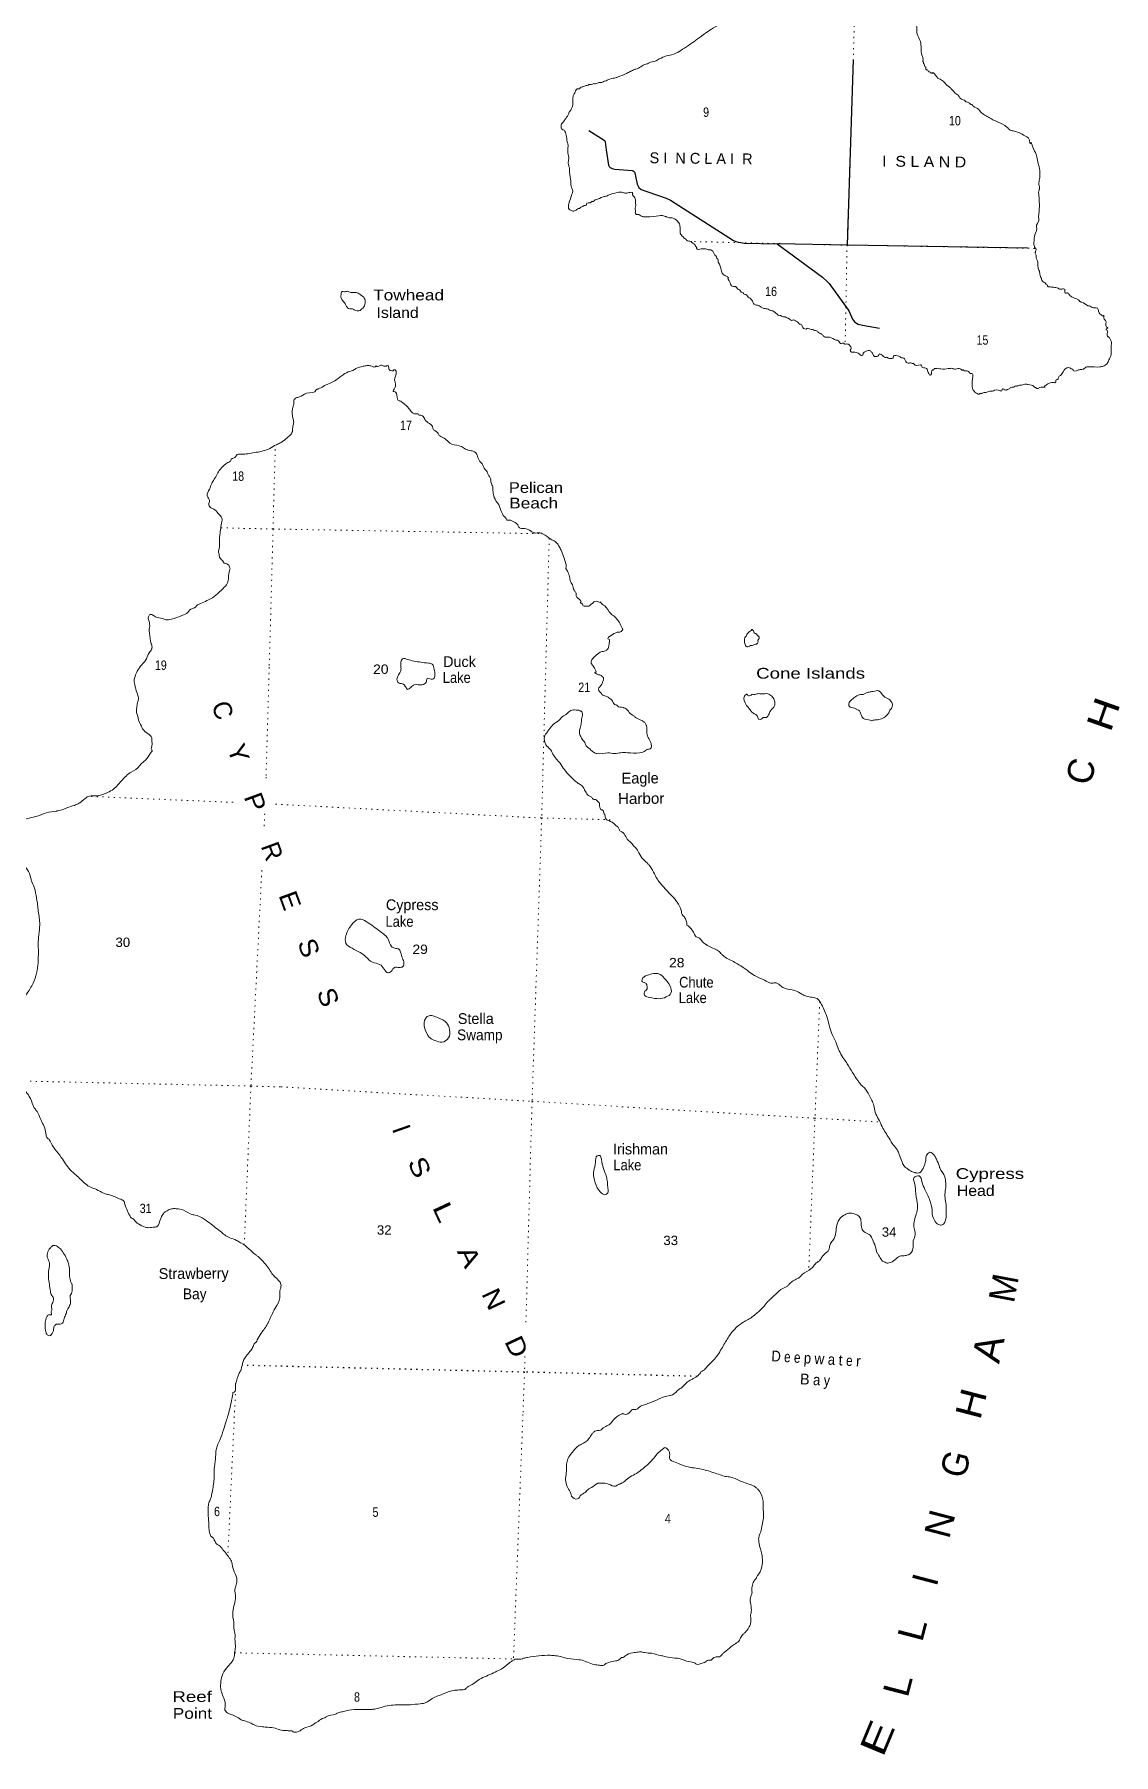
# Model space of a CAD drawing. Header units: feet. Extents: x -489137 to -242534, y 368785 to 558127.
# Drawn here: x -424215 to -404109, y 385643 to 417689 of the extents above; entities that cross this region are included whole.
import ezdxf

# ---------------------------------------------------------------- set-up
doc = ezdxf.new("R2010")
doc.units = ezdxf.units.FT
doc.header["$LTSCALE"] = 70
doc.linetypes.add('DOTTED', pattern=[1.5, 0.3, -1.2])
for name, color, linetype, lineweight in [('29', 7, 'Continuous', 25), ('39', 7, 'Continuous', 13), ('6', 7, 'DOTTED', 25), ('7', 7, 'DOTTED', 13)]:
    doc.layers.add(name, color=color, linetype=linetype, lineweight=lineweight)
doc.layers.add('41', color=7, linetype='Continuous')
doc.layers.add('42', color=7, linetype='Continuous')

msp = doc.modelspace()

# ---------------------------------------------------------------- linework, layer by layer
at = {"layer": '29'}
msp.add_line((-408959.8, 417222.19), (-409073.54, 413764.77), dxfattribs=at)
for points in [[(-413883.52, 415896.78), (-413599.05, 415718.41), (-413590.7, 415705.84), (-413581.46, 415687.36), (-413560.78, 415538.25), (-413520.08, 415251.48), (-413509.89, 415230.03), (-413486.8, 415209.24), (-413452.17, 415190.76), (-413399.54, 415177.09), (-413075.85, 415153.8), (-413059.68, 415149.19), (-413043.93, 415133.01), (-413029.67, 415109.92), (-413016.49, 415049.68), (-412985.81, 414897.42), (-412955.14, 414836.59), (-412911.93, 414800.41), (-412786.43, 414754.55), (-412445.37, 414638.6), (-412367.07, 414601.77), (-411188.96, 413850.8), (-411145.76, 413832.61), (-411104.2, 413821.06), (-411053.41, 413811.82), (-410993.38, 413802.58), (-410378.1, 413789.88)], [(-405711.02, 413704.41), (-409056.36, 413764.46), (-410378.1, 413789.88)], [(-410378.1, 413789.88), (-409531.52, 413168.12), (-409439.57, 413081.95), (-409407.25, 413047.31), (-409051.99, 412555.1), (-409033.24, 412525.29), (-408973.21, 412384.39), (-408936.35, 412336.17), (-408901.64, 412308.17), (-408866.09, 412288.91), (-408785.92, 412269.66), (-408472.43, 412214.08)]]:
    msp.add_lwpolyline(points, dxfattribs=at)
at = {"layer": '39'}
msp.add_line((-405550.37, 413562.56), (-405548.79, 413522.53), dxfattribs=at)
for points in [[(-412438.49, 417286.65), (-412262.46, 417336.98), (-412139.42, 417410.82), (-411995.64, 417506.4), (-411866.09, 417598.28), (-411711.72, 417713.83), (-411600.79, 417787.97), (-411441.06, 417875.07), (-411295.81, 417948.36), (-411111, 418069.23), (-410918.51, 418173.72), (-410774.58, 418275.37), (-410490.9, 418472.69), (-410314.67, 418573.54), (-410124.35, 418672.02), (-409991.86, 418719.33), (-409760.14, 418776.34), (-409609.73, 418813.1), (-409450.94, 418861.79), (-409243.8, 418905.24), (-409070.48, 418969.76), (-408909.97, 419006.27), (-408780.3, 419021.28), (-408652.5, 419042.42), (-408556.91, 419068.38), (-408470.04, 419068.27), (-408359.29, 419053.41), (-408239.57, 419074.74), (-408149.16, 419054.32), (-408036.02, 418972.65), (-407990.5, 418852.19), (-407966.7, 418752.49), (-407931.29, 418632.28), (-407918.18, 418508.57), (-407894.78, 418392.7), (-407875.36, 418278.95), (-407876.84, 418137.39), (-407844.11, 418071.86), (-407798.3, 417963.53), (-407777.56, 417821.43), (-407766.58, 417693.73), (-407709.35, 417556.8), (-407694.22, 417433.04), (-407677.53, 417291.04), (-407658.83, 417229.9), (-407661.64, 417198.3)], [(-412438.49, 417286.65), (-412573.36, 417231.34), (-412650.77, 417188.27), (-412760.21, 417161.86), (-412792.82, 417142.23), (-412823.19, 417136.69), (-413012.44, 417043.04), (-413030.64, 417041.33), (-413069.41, 417015.75), (-413112.05, 417000.33), (-413183.38, 416959.16), (-413354.01, 416893.44), (-413376.37, 416883.73), (-413493.88, 416857.47), (-413591.44, 416816.74), (-413613.71, 416813.07), (-413628.02, 416801.21), (-413696.81, 416792.28), (-413763.8, 416769.2), (-413792.02, 416771.69), (-413844.76, 416756.44), (-413887.18, 416755.14), (-413913.7, 416737.42), (-413941.99, 416735.88), (-413996.87, 416712.6), (-414013.02, 416712.86), (-414078.25, 416673.62), (-414086.29, 416675.76), (-414141.79, 416614.16), (-414150.22, 416592.11), (-414160.5, 416580.17), (-414181.54, 416400.99), (-414223.88, 416278.63), (-414242.46, 416252.73), (-414271.75, 416188.66), (-414331.71, 416100.91), (-414370.96, 416045.07), (-414395.5, 416025.32), (-414404.25, 415983.1), (-414400.8, 415946.73), (-414383.05, 415920.2), (-414331.1, 415887.06), (-414327.25, 415874.89), (-414321.42, 415860.67), (-414306.03, 415814.01), (-414287.84, 415688.63), (-414278.31, 415654.17), (-414275.02, 415480.62), (-414258.64, 415369.4), (-414267.33, 415331.22), (-414260.65, 415244.36), (-414245.44, 415185.6), (-414246.54, 415117.03), (-414218.85, 414955.18), (-414208.68, 414833.96), (-414189.18, 414791.27), (-414211.04, 414686.73), (-414247.26, 414568.32), (-414251.48, 414556.29), (-414267.07, 414465.77), (-414263.32, 414447.56), (-414241.51, 414422.98), (-414183.37, 414397.79), (-414120.48, 414416.91), (-414075.59, 414446.42), (-414061.46, 414446.18), (-414032.8, 414471.92), (-413996.24, 414485.43), (-413985.95, 414497.36), (-413929.15, 414514.56), (-413931.01, 414524.68), (-413835.44, 414567.45), (-413823.13, 414579.36), (-413805, 414577.03), (-413768.22, 414604.66), (-413760.12, 414606.54), (-413617.87, 414664.67), (-413555.08, 414677.73), (-413526.6, 414691.37), (-413358.21, 414743.02), (-413299.56, 414750.1), (-413241.19, 414739.03), (-413184.83, 414728), (-413124, 414745.13), (-413067.68, 414732.08), (-413071.91, 414720.05), (-413028.67, 414646.7), (-413015.77, 414569.82), (-413015.97, 414557.72), (-413010.5, 414521.32), (-413022.05, 414430.74), (-413018.59, 414394.36), (-413019.17, 414358.06), (-413011.17, 414353.89)], [(-407512.33, 416968.63), (-407536.2, 416991.23), (-407544.31, 416989.35), (-407582.03, 417028.32), (-407592.1, 417030.5), (-407609.74, 417063.07), (-407607.43, 417081.19), (-407615.48, 417083.34), (-407636.9, 417132.12), (-407652.55, 417162.64), (-407648.35, 417172.67), (-407656.4, 417174.81), (-407661.64, 417198.3)], [(-405595.42, 413818.9), (-405585.92, 413861.72), (-405587.39, 413896.03), (-405553.18, 414014.48), (-405542.12, 414074.82), (-405547.66, 414107.18), (-405503.42, 414221.43), (-405506.1, 414306.21), (-405501.4, 414346.47), (-405492.44, 414527.88), (-405499.96, 414687.38), (-405498.27, 414792.25), (-405491.95, 414808.28), (-405500.65, 414895.17), (-405488.93, 414995.84), (-405481.61, 415074.39), (-405497.31, 415227.97), (-405529.74, 415345.53), (-405554.15, 415458.91), (-405614.61, 415591.06), (-405663.9, 415664.52), (-405668.06, 415656.52), (-405667.83, 415670.64), (-405762.7, 415797.32), (-405860.72, 415853.43), (-405880.81, 415859.82), (-405953.04, 415887.27), (-406001.41, 415892.12), (-406065.38, 415931.52), (-406099.21, 415962.36), (-406261.22, 416055.87), (-406357.45, 416097.84), (-406439.46, 416145.62), (-406603.03, 416267.41), (-406618.86, 416287.85), (-406720.81, 416350.09), (-406770.69, 416387.24), (-406786.84, 416387.51), (-406780.81, 416385.39), (-406804.57, 416414.04), (-406872.71, 416445.44), (-406874.63, 416451.53), (-406910.63, 416472.31), (-406972.69, 416505.64), (-407006.22, 416554.62), (-407038.15, 416577.34), (-407139.39, 416683.95), (-407185.26, 416719.02), (-407318.51, 416844.33), (-407404.49, 416896.21), (-407492.19, 416966.28), (-407496.35, 416958.27), (-407498.21, 416968.4), (-407512.33, 416968.63)], [(-413011.17, 414353.89), (-413017.25, 414351.98), (-412999.38, 414333.52), (-412952.96, 414332.74), (-412916.99, 414309.95), (-412864.77, 414292.93), (-412628.41, 414303.07), (-412474.96, 414304.53), (-412450.9, 414294.05), (-412434.85, 414287.72), (-412384.63, 414272.76), (-412360.37, 414274.36), (-412254.15, 414226.18), (-412218.34, 414193.3), (-412198.74, 414156.66), (-412185.94, 414073.73), (-412181.28, 413986.91), (-412176.18, 413967.38)], [(-412176.18, 413967.38), (-412157.46, 413946.57), (-412160.07, 413940.91)], [(-412160.07, 413940.91), (-412133.88, 413921.56), (-412092.13, 413880.51), (-412082.08, 413878.32), (-412066.29, 413855.87), (-412022.21, 413834.96), (-412002.04, 413834.62), (-411968.07, 413811.86), (-411966.19, 413803.75), (-411956.06, 413805.59), (-411922.18, 413778.81), (-411916.05, 413782.74), (-411906.39, 413756.35), (-411876.7, 413719.54), (-411876.85, 413709.46), (-411849.03, 413682.76), (-411848.82, 413682.8)], [(-405594.46, 413818.68), (-405585.5, 413737.81), (-405571.52, 413712.32), (-405549.02, 413687.96), (-405558.47, 413661.29), (-405565.75, 413631.43), (-405573.12, 413616.04)], [(-411848.82, 413682.8), (-411792.31, 413693.91), (-411784.25, 413693.77), (-411685.38, 413690.1), (-411641.24, 413673.22), (-411633.14, 413675.1), (-411561.22, 413627.49), (-411537.81, 413576.66), (-411506.01, 413545.86), (-411504.18, 413533.73), (-411476.68, 413486.87), (-411475.28, 413448.52), (-411453.72, 413407.81), (-411409.67, 413259.8), (-411358.13, 413200.44), (-411296.11, 413165.1), (-411292.21, 413156.96), (-411278.18, 413150.67), (-411284.2, 413152.79), (-411253.33, 413063.51), (-411237.86, 413020.89), (-411159.64, 412989.31), (-411143.52, 412987.03), (-411145.64, 412981.01), (-411119.73, 412960.4), (-411119.86, 412952.33), (-411089.82, 412937.7), (-411030.2, 412878.2), (-411006.09, 412871.74), (-411006.19, 412865.7), (-410958.13, 412840.67), (-410898.53, 412781.17), (-410870.53, 412764.56), (-410868.61, 412758.48), (-410838.85, 412725.7), (-410817.46, 412674.91), (-410765.44, 412645.79), (-410727.2, 412639.1), (-410661.21, 412599.66), (-410619.05, 412584.83), (-410542.62, 412567.4), (-410502.58, 412546.56), (-410474.39, 412542.05), (-410422.37, 412512.93), (-410384.55, 412480.02), (-410330.54, 412448.85), (-410308.3, 412450.49), (-410296.36, 412440.2), (-410225.95, 412424.9), (-410193.92, 412408.22), (-410169.82, 412399.75), (-410089.68, 412362.08), (-410083.56, 412366.02), (-410021.32, 412344.8), (-409981.41, 412315.88), (-409959.57, 412293.33), (-409941.4, 412293.02), (-409886.22, 412209.38), (-409833.88, 412200.43)], [(-405550.79, 413535.74), (-405550.37, 413562.56), (-405573.12, 413616.04)], [(-404390.06, 412530.29), (-404411.35, 412587.13), (-404507.99, 412602.89), (-404544, 412623.66), (-404586.21, 412634.46), (-404702.23, 412700.97), (-404726.38, 412705.41), (-404736.31, 412715.67), (-404876.38, 412792.67), (-404932.17, 412838), (-404940.02, 412852.25), (-404982.08, 412873.14), (-404998.32, 412867.36), (-405015.58, 412924.13), (-405011.41, 412932.14), (-405011.51, 412926.08), (-405025.41, 412940.43), (-405092.04, 412939.55), (-405144.23, 412958.58), (-405224.66, 412978.1), (-405311.35, 412985.6), (-405337.36, 413000.17), (-405335.24, 413006.18), (-405335.34, 413000.14), (-405349.11, 413022.55), (-405375.12, 413037.12), (-405371.01, 413041.08), (-405418.87, 413078.2), (-405454.19, 413141.33), (-405483.2, 413220.49), (-405486.65, 413256.86), (-405513.73, 413329.95), (-405518.49, 413410.72), (-405548.79, 413522.53)], [(-418379.68, 412902.52), (-418295.66, 412881.2), (-418235.08, 412882.19), (-418166.85, 412856.85), (-418114.96, 412819.66), (-418094.97, 412807.23), (-418055.74, 412735.96), (-418050.55, 412681.41), (-418096.41, 412591.4), (-418131.27, 412557.68), (-418145.55, 412547.84), (-418256.39, 412559.78), (-418276.41, 412570.21), (-418336.86, 412577.28), (-418378.98, 412594.12), (-418384.91, 412602.29), (-418400.8, 412618.69), (-418428.19, 412673.61), (-418489.52, 412751.3), (-418504.92, 412797.96), (-418502.16, 412844.31), (-418491.37, 412888.51), (-418479.13, 412896.37), (-418440.78, 412895.73), (-418383.21, 412904.84)], [(-406093.48, 411066.28), (-406089.09, 411072.21), (-406064.77, 411077.85), (-406025.88, 411111.49), (-405950.91, 411128.39), (-405942.67, 411138.33), (-405916.44, 411137.89), (-405906.32, 411139.73), (-405849.55, 411154.92), (-405823.34, 411152.46), (-405780.74, 411165.86), (-405710.03, 411168.7), (-405699.98, 411166.51), (-405593.56, 411130.42), (-405579.67, 411116.07), (-405555.57, 411107.59), (-405551.7, 411097.44), (-405539.56, 411099.25), (-405545.65, 411097.34), (-405513.42, 411092.76), (-405495, 411108.59), (-405391.94, 411114.91), (-405399.98, 411117.07), (-405389.82, 411120.93), (-405399.98, 411117.07), (-405391.84, 411120.97), (-405401.8, 411129.21), (-405395.78, 411127.08), (-405391.48, 411143.15), (-405367.1, 411152.83), (-405336.37, 411180.55), (-405316.16, 411182.22), (-405287.62, 411199.9), (-405188.53, 411210.33), (-405186.28, 411224.42), (-405157.41, 411262.26), (-405151.39, 411260.14), (-405136.64, 411298.22), (-405099.73, 411333.91), (-405050.12, 411405.69), (-404980.34, 411477.13), (-404950, 411480.66), (-404911.79, 411471.95), (-404881.87, 411449.25), (-404867.71, 411451.03), (-404860, 411428.71), (-404829.89, 411418.11), (-404744.7, 411442.9), (-404684.02, 411449.94), (-404635.07, 411481.39), (-404626.86, 411489.33), (-404580.28, 411498.62), (-404364.34, 411494.98), (-404303.56, 411508.08), (-404230.1, 411557.27), (-404194.72, 411623.24), (-404156.92, 411713.38), (-404156.73, 411850.55), (-404158.59, 411985.75), (-404174.32, 412012.23), (-404201.92, 412053.05), (-404213.93, 412059.3), (-404229.14, 412118.06), (-404224.23, 412172.44), (-404246.19, 412186.94), (-404246.07, 412195), (-404217.36, 412222.77), (-404239.32, 412237.25), (-404257.57, 412358.6), (-404285.42, 412383.28), (-404292.33, 412456.01), (-404294.44, 412450), (-404348.65, 412469.07), (-404390.06, 412530.29)], [(-409833.88, 412200.43), (-409819.56, 412212.29), (-409787.26, 412211.75), (-409741.17, 412190.8), (-409700.87, 412186.09), (-409682.87, 412175.69), (-409638.63, 412164.87), (-409620.76, 412146.41), (-409548.72, 412106.87), (-409510.98, 412067.9), (-409481.01, 412049.25), (-409432.54, 412050.44), (-409310.11, 412006.02), (-409276.03, 411991.32), (-409249.76, 411992.9), (-409198.23, 411933.53), (-409137.62, 411936.55), (-409125.66, 411926.26), (-409121.72, 411920.14), (-409083.35, 411921.51), (-409025.24, 411894.31), (-409007.46, 411869.81), (-408997.8, 411843.41), (-409014.6, 411803.36), (-409002.87, 411778.95), (-408976.79, 411768.43), (-408958.6, 411770.13), (-408842.16, 411729.84), (-408814.27, 411707.19), (-408789.98, 411710.81), (-408764.95, 411760.82), (-408746.59, 411772.62), (-408683.61, 411797.78), (-408639.3, 411790.98), (-408605.57, 411754.1), (-408599.62, 411747.94), (-408572.18, 411697.05), (-408552.15, 411686.63), (-408521.86, 411688.14), (-408489.24, 411707.76), (-408478.85, 411725.74), (-408476.93, 411719.66), (-408478.85, 411725.74), (-408436.5, 411723.01), (-408406.62, 411698.3), (-408348.51, 411671.1), (-408338.35, 411674.96), (-408306.32, 411658.28), (-408256, 411649.36), (-408223.55, 411658.91), (-408215.25, 411672.89), (-408213.1, 411680.92), (-408204.7, 411700.95), (-408166.3, 411704.34), (-408109.92, 411695.31), (-408061.93, 411666.27), (-408017.66, 411657.45), (-407966.45, 411577.91), (-407936.38, 411565.3), (-407871.79, 411564.21), (-407849.72, 411555.78), (-407839.5, 411563.67), (-407831.62, 411551.44), (-407706.78, 411531.18), (-407700.73, 411531.07), (-407683.05, 411500.52), (-407661.11, 411484.01), (-407592.82, 411462.69), (-407569.41, 411411.86), (-407551.93, 411369.21), (-407522.14, 411338.44), (-407503.53, 411366.37), (-407499, 411396.55), (-407484.2, 411438.67), (-407457.9, 411442.26), (-407455.74, 411450.3), (-407455.88, 411442.22), (-407455.74, 411450.3), (-407453.82, 411444.21), (-407455.74, 411450.3), (-407411.08, 411465.68), (-407400.96, 411467.52), (-407328.47, 411456.21), (-407189.05, 411463.95), (-407144.59, 411467.24), (-407106.28, 411464.57), (-407094.29, 411456.3), (-407009.33, 411466.97), (-406965.06, 411458.16), (-406925.06, 411435.29), (-406912.89, 411439.12), (-406902.92, 411430.88), (-406826.46, 411415.48), (-406758.55, 411369.95), (-406752.47, 411371.87), (-406733.35, 411304.98), (-406744.9, 411214.39)], [(-415600.65, 408972.92), (-415657.3, 409090.86), (-415671.83, 409191.98), (-415682.55, 409278.89), (-415702.06, 409321.58), (-415728.4, 409441.05), (-415763.92, 409492.07), (-415779.29, 409540.75), (-415838.77, 409608.31), (-415858.11, 409661.08), (-415931.29, 409755.11), (-415950.64, 409807.88), (-416013.57, 409911.81), (-416041.6, 409926.41), (-416075.85, 409931.01), (-416126.1, 409943.96), (-416182.36, 409961.05), (-416260.32, 410008.75), (-416437.21, 410056.09), (-416489.24, 410085.21), (-416534.91, 410132.37), (-416630.88, 410190.47), (-416682.7, 410231.69), (-416706.24, 410274.44), (-416791.89, 410346.48), (-416791.74, 410356.56), (-416938.62, 410512.34), (-416950.34, 410536.74), (-417003.99, 410590.1), (-417066.23, 410611.31), (-417066.14, 410617.36), (-417084.3, 410617.66), (-417226.18, 410708.8), (-417375.38, 410846.47), (-417405.39, 410863.1), (-417417.53, 410861.29), (-417462.21, 410970.97), (-417517.68, 411036.46), (-417531.77, 411038.71), (-417531.55, 411052.83), (-417510.92, 411080.72), (-417489.89, 411132.81), (-417489.05, 411185.25), (-417494.72, 411209.55), (-417504.07, 411256.11), (-417473.62, 411392.78), (-417485.12, 411431.29), (-417497.07, 411441.58), (-417517.25, 411441.92), (-417517.15, 411447.97), (-417517.25, 411441.92), (-417608.04, 411445.46), (-417613.54, 411479.84), (-417623.11, 411512.28), (-417623.21, 411506.23), (-417627.15, 411512.35), (-417663.54, 411508.93), (-417748.08, 411524.46), (-417772.36, 411520.84), (-417847.13, 411516.04), (-417847.03, 411522.09), (-417849.15, 411516.07), (-417948.14, 411511.68), (-418022.72, 411518.99), (-418089.54, 411505.98), (-418225.51, 411461.86), (-418252.03, 411444.15), (-418369.83, 411399.73), (-418485.99, 411331.08), (-418549.33, 411283.72), (-418746.9, 411174.06), (-418809.91, 411146.88), (-418826.26, 411135.05), (-418927.97, 411086.32)], [(-406744.9, 411214.39), (-406736.73, 411095.23), (-406725.14, 411062.76), (-406703.36, 411036.17), (-406675.49, 411011.49), (-406603.01, 411000.19), (-406602.91, 411006.23), (-406594.96, 410998.03), (-406556.52, 411003.44), (-406519.94, 411018.96), (-406491.68, 411018.49), (-406412.55, 411043.37), (-406347.87, 411048.34), (-406299.11, 411067.69), (-406183.95, 411073.81), (-406185.87, 411079.89), (-406185.99, 411071.83), (-406183.88, 411077.84), (-406151.52, 411081.33), (-406115.55, 411058.54), (-406111.37, 411057.7)], [(-418972.67, 411068.91), (-418972.76, 411062.87), (-419147.32, 411003.25), (-419277.61, 410934.83), (-419310.03, 410927.31), (-419360.97, 410897.9), (-419373.38, 410879.96), (-419379.46, 410878.04), (-419383.82, 410857.94), (-419382.64, 410805.47), (-419406.32, 410713.08), (-419398.97, 410541.48), (-419384.08, 410462.56), (-419399.4, 410388.18), (-419408.99, 410293.53), (-419427.86, 410249.46), (-419452.5, 410223.65), (-419487.36, 410189.95), (-419571.26, 410118.73), (-419628.38, 410081.35), (-419707.7, 410044.36), (-419831.95, 409975.83), (-419931.47, 409937.16), (-420014.61, 409914.35), (-420148.16, 409894.4), (-420267.62, 409872.18), (-420386.79, 409868.13), (-420435.35, 409860.87), (-420480.59, 409809.18), (-420556.11, 409758), (-420556.23, 409749.93), (-420574.68, 409732.09), (-420609.31, 409712.5), (-420754.66, 409585.83), (-420864.63, 409400.06), (-420912.3, 409322.19), (-420952.35, 409215.95), (-420996.73, 409091.62), (-420953.72, 409004.16), (-420960.35, 408967.95), (-420959.3, 408907.42), (-420927.59, 408870.59), (-420901.57, 408856.03), (-420869.51, 408841.37), (-420795.97, 408769.53), (-420790.04, 408761.36), (-420758.18, 408734.61), (-420734.5, 408699.92), (-420719.03, 408657.3), (-420723.71, 408617.03), (-420760, 408367.5), (-420769.39, 408284.96), (-420764.98, 408182), (-420770.01, 408119.55), (-420780.59, 408089.47), (-420775.99, 407998.62), (-420756.83, 407933.75), (-420699.34, 407868.24), (-420693.51, 407854.02), (-420653.54, 407829.14), (-420609.33, 407816.3), (-420585.6, 407785.64), (-420585.7, 407779.6), (-420571.99, 407753.14), (-420580.9, 407700.84), (-420610.48, 407491.55), (-420623.14, 407457.46), (-420699.26, 407367.96), (-420777.14, 407294.63), (-420897.85, 407193.78), (-420999.63, 407141.01), (-421123.67, 407084.6), (-421192.93, 407045.41), (-421207.41, 407023.46), (-421325.5, 406960.89), (-421337.93, 406940.92), (-421437.91, 406874.01), (-421610.54, 406808.32), (-421717.95, 406781.88), (-421760.34, 406782.59), (-421828.59, 406805.92), (-421961.28, 406840.41), (-422029.28, 406879.88), (-422045.36, 406884.18), (-422086.27, 406850.57), (-422091.27, 406790.14), (-422068.37, 406707.06), (-422074.69, 406563.93), (-422069.15, 406531.57), (-422039.89, 406341.46), (-422036.05, 406329.29), (-422025.13, 406254.48), (-422031.5, 406234.41), (-422076.94, 406170.63), (-422150.02, 406018.54), (-422193.21, 405968.83), (-422275.63, 405863.31)], [(-418972.76, 411062.87), (-418957.46, 411071.4), (-418950.02, 411073.57), (-418944.71, 411076.8), (-418937.25, 411078.97), (-418927.97, 411086.32)], [(-406115.55, 411058.54), (-406109.63, 411062.35), (-406104.32, 411065.57), (-406093.48, 411066.28)], [(-413145.8, 405078.82), (-413211.49, 405136.41), (-413237.6, 405144.91), (-413247.62, 405149.11), (-413352.11, 405179.11), (-413365.98, 405195.48), (-413390.16, 405197.91), (-413443.58, 405265.37), (-413513.18, 405331.09), (-413567.19, 405362.26), (-413641.44, 405389.73), (-413651.23, 405408.05), (-413686.98, 405444.95), (-413706.45, 405489.66), (-413642.4, 405581.38), (-413625.41, 405633.53), (-413610.61, 405675.65), (-413630.01, 405724.38), (-413682, 405755.52), (-413734.24, 405770.52), (-413738.18, 405776.63), (-413758.27, 405783.02), (-413776.14, 405801.48), (-413770.08, 405801.38), (-413834.16, 405959.79), (-413843.89, 405982.14), (-413837.26, 406018.34), (-413791.76, 406086.16), (-413748.8, 406121.75), (-413642.69, 406192.59), (-413559.63, 406211.37), (-413541.14, 406231.23), (-413522.68, 406249.07), (-413515.92, 406293.33), (-413527.87, 406428.69), (-413533.93, 406428.79), (-413533.83, 406434.84), (-413500.93, 406472.61), (-413384.73, 406543.28), (-413358.34, 406552.92), (-413322.02, 406552.31), (-413271.18, 406575.66), (-413250.53, 406603.56), (-413258.38, 406617.81), (-413303.35, 406709.34), (-413444.07, 406871.06), (-413477.97, 406897.85), (-413590.73, 407040.95), (-413666.32, 407110.81), (-413668.24, 407116.89), (-413662.29, 407110.74), (-413720.64, 407121.81), (-413805.83, 407097.02), (-413812.05, 407087.03), (-413824.19, 407085.22), (-413873.27, 407045.7), (-413948.07, 407038.89), (-413990.42, 407041.61), (-414002.04, 407072.08), (-414043.94, 407103.03), (-414037.88, 407102.94), (-414077.05, 407178.23), (-414114.81, 407215.17), (-414129.76, 407290.06), (-414161.37, 407332.95), (-414192.01, 407436.35), (-414233.16, 407513.69), (-414240.43, 407564.24), (-414273.15, 407663.63), (-414292.62, 407708.34), (-414312.32, 407738.93), (-414309.88, 407765.11), (-414347.59, 407931.16), (-414393.9, 408065.07), (-414431.1, 408136.3), (-414510.18, 408240.5), (-414596.29, 408284.32), (-414734.05, 408379.42), (-414760.13, 408389.94), (-414778.15, 408398.32), (-414873.01, 408399.91), (-414933.33, 408415.04), (-414961.29, 408433.67), (-415085.64, 408484.17), (-415180.3, 408497.86), (-415207.68, 408552.79), (-415233.49, 408579.45), (-415333.56, 408633.58), (-415359.66, 408642.08), (-415406.12, 408640.84), (-415435.71, 408683.7), (-415469.54, 408714.53), (-415502.94, 408771.57), (-415557.28, 408907.64), (-415559.2, 408913.72), (-415572.84, 408944.2), (-415600.65, 408972.92)], [(-410861.61, 406584.12), (-410930.33, 406526.21), (-410965.64, 406464.28), (-410977.97, 406450.37), (-410986.89, 406398.07), (-410975.98, 406323.24), (-410954.4, 406284.55), (-410924.22, 406278), (-410857.17, 406305.11), (-410845.09, 406302.88), (-410800.34, 406324.32), (-410763.88, 406331.78), (-410729.31, 406370.67)], [(-410729.31, 406370.67), (-410734.4, 406407.93), (-410724.18, 406415.83), (-410715.33, 406464.1), (-410733.17, 406484.57), (-410743.19, 406488.78), (-410774.87, 406527.63), (-410784.96, 406527.8), (-410818.52, 406574.76), (-410850.42, 406599.51), (-410854.55, 406593.52), (-410860.74, 406585.56)], [(-417269.95, 406042.75), (-417016.87, 405992.58), (-416872.06, 405976.03), (-416802.05, 405955.77), (-416768.61, 405862.27), (-416751.81, 405753.2), (-416778.25, 405681.66), (-416824.81, 405677.07), (-416899.11, 405689.43), (-416915.28, 405623.6), (-416991.57, 405571.69), (-417136.87, 405572.18), (-417204.97, 405524.04), (-417262.61, 405487.63), (-417299.5, 405535.01), (-417358.25, 405593.11), (-417418.55, 405601.01), (-417457.26, 405654.47), (-417444.69, 405734.49), (-417393.68, 405817.33), (-417385.27, 405893.45), (-417379.4, 406017.89), (-417360.13, 406053.48), (-417319.49, 406062.27), (-417269.64, 406042.63)], [(-422275.63, 405863.31), (-422319.27, 405785.36), (-422353.52, 405662.89), (-422356.09, 405628.64), (-422346.84, 405576.03), (-422302.93, 405417.96), (-422276.1, 405328.76), (-422293.69, 405238.28), (-422307.24, 405147.74), (-422305.07, 405030.7), (-422301.17, 405022.57), (-422280.29, 404939.51), (-422221.97, 404799.36), (-422198.46, 404754.58), (-422103.05, 404662.21), (-422029.56, 404586.35), (-422028.67, 404515.73), (-422021.5, 404459.13), (-422027.18, 404356.35), (-422019.31, 404344.12), (-422027.56, 404332.15), (-422075.11, 404262.35), (-422173.91, 404142.97), (-422249.73, 404071.63), (-422255.95, 404061.64), (-422415.26, 403945.29), (-422460.17, 403913.77), (-422638.71, 403731.19), (-422720.81, 403645.82), (-422820.76, 403580.92), (-422965.04, 403520.81), (-423040, 403503.91), (-423191.45, 403500.39), (-423270.89, 403455.32), (-423381.35, 403364.38), (-423470.79, 403325.53), (-423610.77, 403281.49), (-423665.67, 403256.17), (-423789.35, 403221.94), (-423807.59, 403218.2), (-423987.7, 403188.95), (-424166.39, 403123.35), (-424360.93, 403076.17), (-424535.51, 403014.55), (-424673.47, 402970.45), (-424752.98, 402921.36), (-424763.52, 402893.29), (-424771.92, 402873.26), (-424768.46, 402836.89), (-424717.75, 402725.1), (-424702.55, 402666.35), (-424659.15, 402603.09), (-424635.83, 402546.23), (-424585.16, 402432.42), (-424539.64, 402375.18), (-424529.72, 402364.93), (-424497.76, 402344.23), (-424430.16, 402278.55), (-424412.71, 402233.88), (-424377.51, 402162.69), (-424349.74, 402131.97), (-424281.72, 401967.45), (-424264.55, 401904.63), (-424206.2, 401766.49), (-424193.23, 401693.66), (-424159.83, 401509.54), (-424147.69, 401384.28), (-424115.27, 401139.66), (-424143.15, 400783.1), (-424143.25, 400777.06), (-424146.27, 400714.58), (-424137.56, 400627.7), (-424146.26, 400462.44), (-424147.34, 400393.88), (-424174.65, 400200.7), (-424240.23, 400012.18), (-424294.31, 399912.24), (-424389.26, 399780.69), (-424420.01, 399750.95), (-424525.44, 399468.3), (-424567.67, 399352.03), (-424577.32, 399253.35), (-424571.85, 399216.94), (-424581.1, 399142.47), (-424577.05, 399017.35), (-424585.64, 398858.13), (-424584.04, 398831.89), (-424531.17, 398603.08), (-424500.52, 398499.69), (-424495.31, 398447.16), (-424464.63, 398345.8), (-424446.19, 398236.57), (-424427.71, 398129.36), (-424385.18, 398011.66), (-424310.17, 397905.52), (-424238.24, 397732.87), (-424208.83, 397677.91)], [(-410949.73, 405188.72), (-410987.39, 405361.24), (-410954.58, 405392.96), (-410942.38, 405398.81), (-410920.63, 405370.2), (-410896.51, 405363.74), (-410829.39, 405394.89), (-410799.19, 405390.35), (-410742.42, 405405.53), (-410657.69, 405402.08), (-410552.69, 405404.35), (-410510.6, 405385.49), (-410450.97, 405328.01), (-410421.86, 405254.9), (-410420.23, 405230.67), (-410420.59, 405208.48), (-410427.07, 405182.37), (-410501.3, 405084.77), (-410536.81, 405010.73), (-410565.67, 404972.89), (-410588.07, 404961.17), (-410636.47, 404964), (-410654.99, 404942.12), (-410695.58, 404928.69), (-410721.75, 404933.16), (-410751.01, 404996.19), (-410802.9, 405033.37), (-410858.72, 405076.67), (-410902.22, 405133.88), (-410949.93, 405188.26)], [(-409042.44, 405186.1), (-409033.28, 405239.58), (-408965.49, 405313.09), (-408889.91, 405368.29), (-408800.72, 405390.99), (-408776.47, 405392.6), (-408727.62, 405418.01), (-408664.74, 405437.12), (-408591.89, 405448), (-408482.72, 405458.26), (-408432.98, 405413.05), (-408347.56, 405326.89), (-408299.49, 405303.88), (-408263.65, 405273.02), (-408234.09, 405228.14), (-408232.95, 405173.66), (-408255.99, 405121.61), (-408266.21, 405113.71), (-408297.49, 405051.7), (-408340.74, 404997.96), (-408363.3, 404976.15), (-408406.06, 404952.67), (-408507.52, 404920.09), (-408555.95, 404920.91), (-408614.78, 404903.74), (-408642.9, 404912.29), (-408771.53, 404946.73), (-408799.24, 404981.49), (-408832.21, 405064.75), (-408861.97, 405097.52), (-408867.99, 405099.64), (-408913.95, 405128.66), (-408962.16, 405143.59), (-409016.49, 405154.58), (-409042.44, 405186.1)], [(-413598.43, 403166.95), (-413609.82, 403206.63), (-413643.52, 403245.52), (-413649.57, 403245.62), (-413684.8, 403314.8), (-413690.05, 403365.31), (-413737.63, 403418.56), (-413761.56, 403437.12), (-413777.74, 403435.37), (-413805.87, 403443.91), (-413843.56, 403484.89), (-413925.39, 403542.74), (-413933.12, 403565.05), (-413962.8, 403601.86), (-413968.53, 403622.13), (-414027.78, 403703.81), (-414099.75, 403747.39), (-414203.2, 403841.91), (-414342.07, 403993.51), (-414420.95, 404109.81), (-414537.76, 404252.98), (-414602.58, 404365.01), (-414685.91, 404455.16), (-414711.09, 404522.16), (-414713.89, 404598.85), (-414657.82, 404696.75), (-414616.52, 404754.56), (-414479.25, 404881.35), (-414469.06, 404887.23), (-414376.72, 404980.49), (-414333.95, 405003.97), (-414276.67, 405051.43), (-414197.16, 405100.52), (-414098.24, 405100.87), (-414055.95, 405094.11), (-414048.01, 405085.91), (-414029.95, 405079.55), (-414004.62, 405022.65), (-414020.16, 404934.16), (-414029.76, 404839.51), (-414055.52, 404743.12), (-414062.16, 404706.92), (-414045.23, 404629.98), (-414010, 404560.81), (-414002.13, 404548.57), (-413952.77, 404479.17), (-413947.04, 404458.89), (-413863.67, 404370.75), (-413797.92, 404317.2), (-413735.78, 404289.93), (-413529.65, 404304.63), (-413404.69, 404292.44), (-413287.38, 404306.6), (-413166.26, 404306.59), (-412940.24, 404302.79), (-412826.45, 404349.28), (-412803.99, 404365.05), (-412745.24, 404378.18), (-412726.76, 404398.04), (-412721.74, 404458.47), (-412725.56, 404472.66), (-412742.91, 404523.38), (-412791.87, 404616.99), (-412803.07, 404673.66), (-412810.97, 404810.96), (-412834.44, 404857.74), (-412852.28, 404878.22), (-413004.46, 404955.41), (-413050.29, 404992.49), (-413134.01, 405058.45), (-413145.8, 405078.82)], [(-413598.43, 403166.95), (-413584.2, 403128.49), (-413572.78, 403086.46), (-413552.37, 403057.8), (-413519.27, 403043.6), (-413479.76, 403028.37), (-413454.63, 403013.05), (-413444.29, 403009.69)], [(-412057.07, 401096.83), (-412060.43, 401139.25), (-412085.46, 401214.31), (-412105.13, 401246.91), (-412134.94, 401275.65), (-412167.73, 401371), (-412348.95, 401650.4), (-412483.91, 401793.86), (-412608.59, 401949.27), (-412761.82, 402212.04), (-412795.55, 402248.92), (-412896.92, 402347.45), (-412971.53, 402477.8), (-413014.96, 402539.04), (-413054.77, 402574), (-413108.19, 402641.46), (-413169.91, 402694.94), (-413199.34, 402747.89), (-413270.66, 402831.79), (-413314.54, 402864.81), (-413326.13, 402897.27), (-413357.84, 402934.11), (-413444.29, 403009.69)], [(-417392.15, 400591.08), (-417432.69, 400650.63), (-417498.86, 400664.74), (-417562.39, 400698.88), (-417624.76, 400835.49), (-417773.78, 400976.79), (-418032.45, 401161.7), (-418170.28, 401208.19), (-418302.69, 401103.75), (-418411.94, 400900.1), (-418412.27, 400759.4), (-418294.14, 400663.28), (-418145.15, 400586.29), (-418038.63, 400506.61), (-417918.73, 400402.39), (-417782.67, 400364), (-417696.69, 400272.89), (-417632.14, 400206.56), (-417564.54, 400238.64), (-417505.9, 400307.17), (-417417.11, 400306.43), (-417349.95, 400324.44), (-417329.75, 400390.15), (-417357.32, 400477.44), (-417392.15, 400591.08)], [(-407774.76, 395758.18), (-407761.66, 395820.49), (-407768.13, 395919.44), (-407798.84, 396143.84), (-407824.4, 396311.68), (-407833.35, 396382.43), (-407810.8, 396404.24), (-407782.32, 396417.88), (-407731.78, 396423.08), (-407678.98, 396317.3), (-407624.81, 396171.16), (-407575.98, 396069.49), (-407498.7, 395854.38), (-407491.74, 395785.68), (-407492.13, 395761.49), (-407448.31, 395599.39), (-407418.75, 395554.51), (-407406.88, 395540.2), (-407382.91, 395523.66), (-407318.58, 395508.45), (-407263.51, 395543.83), (-407236.03, 395620.02), (-407225.34, 395783.21), (-407228.01, 395867.97), (-407244.35, 395981.19), (-407248.27, 396114.39), (-407234.24, 396233.16), (-407237.41, 396287.67), (-407251.67, 396404.9), (-407347.86, 396573.93), (-407353.65, 396590.17), (-407409.83, 396736.34), (-407445.15, 396799.47), (-407486.81, 396844.55), (-407530.92, 396863.44), (-407567.67, 396837.84), (-407594.38, 396808.04), (-407605.09, 396769.89), (-407610.35, 396693.33), (-407625.32, 396641.14), (-407650.58, 396577.02), (-407687.85, 396519.16), (-407702.33, 396497.21), (-407753.13, 396475.88), (-407805.5, 396482.81), (-407815.55, 396485), (-407893.77, 396516.57), (-407941.68, 396549.65), (-408019.28, 396619.54), (-408056.38, 396696.81), (-408102.77, 396824.67), (-408137.87, 396901.91), (-408212.99, 396999.99), (-408291.73, 397124.36), (-408421.45, 397342.37), (-408487.86, 397480.65), (-408550.38, 397608.77), (-408574.61, 397734.24), (-408615.46, 397829.73), (-408662.37, 397925.32), (-408756.96, 398068.1), (-408826.55, 398133.82), (-408848.26, 398164.45), (-408870.01, 398193.05), (-409072.77, 398513.14), (-409131.88, 398602.89), (-409261.22, 398845.11), (-409284.26, 398918.1), (-409335.08, 399021.84), (-409429.36, 399309.84), (-409481.28, 399470.07), (-409600.75, 399697.99), (-409612.63, 399712.32), (-409702.92, 399746.11), (-409809.59, 399766.05), (-409891.91, 399793.66), (-409917.94, 399806.2), (-410048.01, 399876.97), (-410253.14, 399924.8), (-410326.99, 399976.47), (-410417.09, 400022.36), (-410495.95, 400013.61), (-410542.08, 400032.54), (-410830.46, 400174.56), (-410938.21, 400253.01), (-411089.92, 400358.44), (-411296.07, 400468.81), (-411385.93, 400528.83), (-411423.66, 400567.78), (-411497.36, 400629.53), (-411699.59, 400731.77), (-411713.55, 400742.1), (-411783.27, 400799.74), (-411820.81, 400850.81), (-411882.98, 400876.06), (-411922.33, 400939.25), (-412057.07, 401096.83)], [(-412799.89, 399954.19), (-412824.36, 400011.23), (-412888.08, 400039.33), (-412894.78, 400083.76), (-412793.48, 400161.02), (-412580.76, 400186.59), (-412480.23, 400109.1), (-412371.85, 399959), (-412355.73, 399827.85), (-412444.74, 399756.23), (-412578.94, 399724.21), (-412747.76, 399747.54), (-412847.28, 399792.84), (-412851.65, 399847.25), (-412799.37, 399905.93), (-412799.89, 399954.19)], [(-416885.23, 399037.65), (-416952.47, 399212.61), (-416930.09, 399348.6), (-416882.1, 399399.37), (-416693.36, 399367.39), (-416538.75, 399276.16), (-416480.1, 399149.71), (-416499.07, 398993.52), (-416624.62, 398915), (-416750.91, 398943.03), (-416842.18, 398994.11), (-416885.23, 399037.65)], [(-424208.83, 397677.91), (-424165.31, 397622.73), (-424097, 397476.36), (-424077.53, 397431.66), (-424022.89, 397313.75), (-423996.67, 397186.25), (-423971.39, 397125.31), (-423941.41, 397106.65), (-423923.8, 397072.07), (-423833.32, 396923.32), (-423714.69, 396768.03), (-423548.79, 396539.35), (-423439.38, 396438.69), (-423351.88, 396356.55), (-423166.46, 396212.25), (-423056.15, 396168.05), (-422938.06, 396105.57), (-422851.67, 396079.92), (-422813.5, 396069.18), (-422606.89, 395987.07), (-422542.93, 395947.67), (-422535.35, 395917.3), (-422479.17, 395769.11), (-422424.44, 395657.26), (-422414.59, 395642.98), (-422376.53, 395624.18), (-422322.98, 395564.8), (-422273.08, 395529.67), (-422150.92, 395469.13), (-422060.25, 395459.55), (-422003.58, 395468.69), (-421934.81, 395477.62), (-421861.77, 395627.67), (-421853.4, 395645.69), (-421811.82, 395721.64), (-421764.74, 395763.21), (-421679.34, 395802.12), (-421608.48, 395815.05), (-421574.21, 395812.46), (-421437.41, 395783.95), (-421273.19, 395702.54), (-421242.99, 395697.99), (-421128.49, 395663.8), (-420982.66, 395568.58), (-420753.37, 395391.28), (-420575.64, 395271.32), (-420449.25, 395222.8), (-420375.27, 395179.22), (-420367.26, 395175.04), (-420221.66, 395065.7), (-420092.23, 394954.62), (-420044.35, 394919.52), (-419931.2, 394800.64), (-419852, 394704.52), (-419789.01, 394604.63), (-419733.5, 394541.17), (-419622.7, 394402.16), (-419621.28, 394363.81), (-419634.33, 394305.54), (-419643.18, 394257.28), (-419644.88, 394150.41), (-419726.65, 393960.16), (-419862.26, 393684.09), (-419870.62, 393666.08), (-419988.38, 393496.61), (-420063.12, 393366.75), (-420085.92, 393328.82), (-420129.04, 393283.15), (-420141.77, 393245.04), (-420183.32, 393171.1), (-420214.19, 393133.3), (-420290.34, 393041.8), (-420327.89, 392965.78), (-420364.54, 392819.16), (-420397.99, 392747.1), (-420467.16, 392549.14)], [(-413557.69, 396407.79), (-413611.37, 396564.23), (-413652.59, 396732.35), (-413680.72, 396801.56), (-413729.3, 396797.04), (-413761.32, 396675.42), (-413794.41, 396519.66), (-413792.15, 396396.97), (-413727.49, 396204.01), (-413647.93, 396101.04), (-413570.03, 396074.5), (-413528.15, 396123.45), (-413533.29, 396218.09), (-413540.39, 396314.79), (-413557.69, 396407.79)], [(-410878.9, 393765.21), (-410725.44, 393893.73), (-410639.33, 393976.99), (-410565.2, 394068.53), (-410503.69, 394128), (-410370.49, 394252.83), (-410233.77, 394345.33), (-410186.97, 394368.75), (-410166.43, 394390.59), (-409996.93, 394512.79), (-409978.64, 394520.55), (-409906.88, 394589.94), (-409741.69, 394696.07), (-409690.23, 394757.73), (-409632.82, 394813.24), (-409589.96, 394842.78), (-409544.53, 394906.55), (-409450.11, 395003.8), (-409444, 395007.74), (-409404.29, 395091.78), (-409385, 395162.04), (-409325.22, 395239.7), (-409308.52, 395273.72), (-409253.76, 395541.05), (-409218.26, 395615.08), (-409140.38, 395688.4), (-409050.95, 395727.24), (-409002.45, 395730.46), (-408926.05, 395711.01), (-408881.92, 395694.13), (-408824.38, 395632.66), (-408813.76, 395539.7), (-408812, 395523.53), (-408793.41, 395424.38), (-408739.8, 395369.02), (-408643.72, 395318.99), (-408620.06, 395284.3), (-408602.61, 395239.64), (-408548.15, 395111.64), (-408511.82, 394985.98), (-408482.29, 394939.09), (-408435.13, 394859.63), (-408383.28, 394820.43), (-408363.2, 394814.05), (-408329.11, 394799.35), (-408294.75, 394802.81), (-408186.86, 394859.48), (-408170.45, 394875.34), (-408154.12, 394887.18), (-408072.59, 394936.23), (-408008.02, 394935.14), (-407945.2, 394950.21), (-407926.98, 394953.94), (-407846.33, 395073.6), (-407843.86, 395101.8), (-407842.01, 395216.73), (-407803.9, 395327.03), (-407807.23, 395371.46), (-407829.75, 395476.73), (-407785.57, 395713.84), (-407768.82, 395767.2)], [(-423902.52, 393471.35), (-423882.06, 393489.17), (-423854.15, 393593.58), (-423831.11, 393645.64), (-423780.38, 393662.94), (-423750.15, 393660.43), (-423689.25, 393681.59), (-423661.64, 393767.86), (-423623.9, 393855.97), (-423604.65, 393924.23), (-423558.93, 394006.16), (-423541.34, 394096.63), (-423545.85, 394193.52), (-423527.05, 394233.54), (-423509.33, 394332.08), (-423518.13, 394412.91), (-423522.04, 394421.04), (-423556.71, 394524.49), (-423561, 394635.5), (-423573.09, 394762.77), (-423601.89, 394856.04), (-423660.71, 394963.92), (-423731.82, 395061.93), (-423763.66, 395090.7), (-423851.87, 395128.47), (-423884.38, 395114.9), (-423900.78, 395099.04), (-423937.75, 395059.32), (-423975.71, 394957.09), (-423974.37, 394914.71), (-423970.62, 394896.49), (-423933.89, 394795.02), (-423945.78, 394682.27), (-423936.16, 394399.73), (-423915.99, 394272.32), (-423892.96, 394197.31), (-423861.35, 394154.43), (-423859.98, 394114.07), (-423874.9, 394063.89), (-423898.29, 393989.65), (-423893.3, 393923.01), (-423903.77, 393898.98), (-423894.29, 393860.5), (-423898.75, 393834.35), (-423943.15, 393835.09), (-423951.25, 393833.22), (-423986.17, 393795.47), (-424005.16, 393743.34), (-424012.02, 393693.04), (-424008.29, 393547.76), (-423998.91, 393503.22), (-423963.35, 393454.22), (-423935.23, 393445.68), (-423898.95, 393467.75)], [(-411796.81, 392775.43), (-411715.42, 392829.28), (-411670.12, 392884.99), (-411569.63, 392984.16), (-411412.71, 393203.39), (-411292.38, 393407.09), (-411168.65, 393570.4), (-411054.06, 393667.31), (-410873.37, 393775.53)], [(-414289.74, 390637.78), (-414320.06, 390761.32), (-414305.94, 390886.13), (-414299.19, 391055.43), (-414275.41, 391153.87), (-414168.03, 391305.36), (-414098.16, 391382.84), (-414024.84, 391423.97), (-413883.9, 391528.5), (-413823.92, 391618.25), (-413789, 391655.98), (-413772.66, 391667.81), (-413669.43, 391686.25), (-413618.31, 391727.75), (-413522.59, 391780.59), (-413508.33, 391788.42), (-413430.27, 391873.84), (-413272.99, 391990.2), (-413260.81, 391994.03), (-413204.51, 391980.98), (-413116.93, 392029.92), (-413069.87, 392069.47), (-412993.06, 392076.26), (-412941.93, 392117.75), (-412850.42, 392160.59), (-412769.26, 392187.46), (-412379.39, 392332.17), (-412349.03, 392337.72), (-412261.29, 392396.74), (-412199.88, 392450.18), (-412167.24, 392471.81), (-412068.82, 392566.97), (-411968.39, 392630.48)], [(-411968.39, 392630.48), (-411915.6, 392664.08), (-411867.8, 392689.92), (-411836, 392720.99), (-411804.23, 392756.33), (-411796.81, 392775.43)], [(-420515.68, 392387.92), (-420525.76, 392329.72), (-420601.96, 391982.06), (-420633.91, 391877.71), (-420640.31, 391855.64), (-420691.39, 391691.1), (-420763.06, 391500.69), (-420835.01, 391292.13), (-420838.52, 391199.42), (-420861.82, 391004.16), (-420870.02, 390744.11), (-420910.26, 390498.72), (-420927.63, 390422.37), (-420956.98, 390354.28), (-420976.62, 390261.83), (-420965.88, 389922.81), (-420957.7, 389803.68), (-420934.74, 389724.63), (-420916.94, 389702.14), (-420904.92, 389695.9), (-420832.07, 389581.73), (-420752.26, 389523.92)], [(-420467.16, 392549.14), (-420467.08, 392501.48), (-420470, 392451.39), (-420469.84, 392422.63), (-420479.35, 392408.72), (-420489.93, 392395.88), (-420502.7, 392392.61), (-420515.47, 392389.34)], [(-413277.18, 387450.18), (-413224.5, 387463.41), (-413212.2, 387475.3), (-413063.83, 387539.36), (-412968.73, 387553.9), (-412920.24, 387557.12), (-412847.82, 387541.78), (-412710.78, 387529.39), (-412545.96, 387486.28), (-412507.73, 387479.59), (-412377.03, 387449.16), (-412185.62, 387427.79), (-412025.01, 387374.66), (-411906.37, 387346.45), (-411880.47, 387325.84), (-411830.03, 387325), (-411795.43, 387342.57), (-411754.95, 387349.95), (-411712.18, 387373.44), (-411635.03, 387402.39), (-411604.73, 387403.9), (-411571.89, 387437.63), (-411488.71, 387464.47), (-411448.32, 387465.81), (-411395.01, 387517.35), (-411356.09, 387553), (-411237.44, 387651.85), (-411153.77, 387708.93), (-411078.02, 387776.23), (-411059.17, 387818.27), (-411009.64, 387886.01), (-410972.78, 387919.68), (-410904.73, 388009.29), (-410875.44, 388073.34), (-410866.11, 388151.84), (-410870.71, 388242.68), (-410863.97, 388284.92), (-410859.61, 388305.01), (-410873.6, 388565.43), (-410846, 388649.68), (-410848.87, 388722.33), (-410831.08, 388824.9), (-410789.46, 388902.85), (-410760.69, 388934.64), (-410745.89, 388976.75), (-410719.11, 389010.58), (-410653.64, 389191), (-410650.55, 389257.51), (-410664.79, 389376.75), (-410689.4, 389478), (-410715.73, 389597.45), (-410720.46, 389680.22), (-410673.64, 389830.7), (-410669.09, 389862.9), (-410628.75, 390112.32), (-410638.97, 390229.47), (-410640.84, 390364.64), (-410650.13, 390415.22), (-410738.2, 390586.13), (-410777.98, 390623.1), (-410904.16, 390683.72), (-411036.66, 390728.3), (-411239.2, 390810.37), (-411339.87, 390826.18), (-411440.33, 390854.09), (-411685.28, 390934.86), (-411956.92, 390987.83), (-411985.1, 390992.34), (-412187.97, 391054.24), (-412310.34, 391100.67), (-412372.28, 391140.03), (-412380.4, 391263.2), (-412403.77, 391316.03), (-412435.58, 391346.82), (-412469.62, 391363.54), (-412510.53, 391329.93), (-412535.03, 391312.19), (-412721.92, 391111.62), (-412881.65, 390969.09), (-412996.07, 390882.26), (-413116.22, 390815.71), (-413322.29, 390677.99), (-413328.37, 390676.08), (-413387.45, 390642.78), (-413518.02, 390681.28), (-413656.96, 390701.77), (-413717.6, 390696.74), (-413833.94, 390615.99), (-413886.82, 390590.67), (-413954.45, 390527.25), (-414046.35, 390460.22), (-414073.2, 390422.36), (-414095.65, 390406.6), (-414205.86, 390456.86), (-414221.15, 390509.55), (-414280.04, 390613.4), (-414289.74, 390637.78)], [(-420752.26, 389523.92), (-420685, 389438.08), (-420556.58, 389264.49), (-420537.08, 389221.81), (-420508.94, 389088.22), (-420444.91, 388927.81), (-420441.67, 388877.34), (-420463.34, 388784.92), (-420480.86, 388698.49), (-420469.89, 388627.71), (-420482.39, 388476.65), (-420510.72, 388346.04), (-420509.55, 388166.51), (-420507.63, 388160.43), (-420492.72, 387956.47), (-420481.42, 387905.86), (-420477.62, 387764.62), (-420469.47, 387643.46), (-420485.24, 387540.86), (-420499.02, 387436.22), (-420532.24, 387378.28), (-420608.34, 387288.8), (-420707.52, 387145.25), (-420739.98, 387008.65), (-420742.23, 386867.5), (-420729.11, 386804.75), (-420684.51, 386691.07), (-420660.66, 386541.42), (-420662.9, 386527.34), (-420669.56, 386489.13), (-420630.15, 386429.98), (-420588.16, 386405.08), (-420439.81, 386342.08), (-420331.82, 386279.77), (-420301.68, 386271.2), (-420197.3, 386235.16), (-420123.25, 386195.6), (-419968.4, 386160.74), (-419869.63, 386153.03), (-419728.67, 386132.52), (-419610.18, 386096.24), (-419507.33, 386090.49), (-419465.02, 386085.74), (-419408.59, 386080.77), (-419394.66, 386068.43), (-419334.19, 386063.39), (-419265.17, 386088.45), (-419177.53, 386141.43), (-419025.26, 386197.37), (-418998.65, 386221.13), (-418953.87, 386244.57), (-418853.87, 386313.5), (-418807.2, 386328.84), (-418778.63, 386348.53), (-418608.33, 386396.1), (-418539.18, 386429.23), (-418494.66, 386436.55), (-418456.16, 386445.99), (-418255.79, 386480.95), (-417924.7, 386485.48), (-417855.94, 386494.41), (-417756.58, 386523), (-417457.14, 386568.39), (-417210.89, 386570.32), (-417026.91, 386589.41), (-416968.26, 386596.5), (-416882.9, 386633.38), (-416780.92, 386700.25), (-416667.14, 386746.75), (-416490.43, 386816.39), (-416381.06, 386840.77), (-416310.3, 386847.66), (-416290.09, 386849.33), (-416174.69, 386871.59), (-416156.15, 386895.49), (-416058.42, 386948.3), (-415956.3, 387023.23), (-415828.06, 387091.67), (-415565.79, 387210.29), (-415475.93, 387260.95)], [(-415130.18, 387424.8), (-415099.96, 387436.43), (-415027.03, 387453.36), (-414604.57, 387492.65), (-414503.78, 387484.9), (-414274.49, 387434.67), (-414065, 387408.96), (-414042.84, 387406.57), (-413785.88, 387319.56), (-413689.22, 387305.84), (-413608.48, 387306.5), (-413581.89, 387328.23), (-413514.75, 387361.39), (-413387.15, 387389.5), (-413344.65, 387396.85), (-413277.18, 387450.18)], [(-415485.21, 387254.84), (-415438.54, 387292.38), (-415349.45, 387364.26), (-415299.55, 387395.44), (-415257.06, 387419.11), (-415178.24, 387421.68), (-415123.93, 387427.31)]]:
    msp.add_spline(points, degree=3, dxfattribs=at)
at = {"layer": '6'}
for p, q in [((-415086.31, 392767.37), (-420347.22, 392894.57)), ((-411873.95, 392688.26), (-415084.18, 392768.44))]:
    msp.add_line(p, q, dxfattribs=at)
at = {"layer": '7'}
for p, q in [((-408905.79, 419006.84), (-408959.8, 417222.19)), ((-409063.88, 413760.97), (-411994.29, 413831.6)), ((-409063.81, 413764.99), (-405560.13, 413702.05)), ((-419769.91, 408470.77), (-419726.14, 410034.55)), ((-419771.01, 408475.03), (-420741.36, 408496.35)), ((-419769.94, 408475.03), (-414752.38, 408386.88)), ((-419899.68, 403853.95), (-419900.67, 403819.22)), ((-420513.55, 403382.81), (-423208.35, 403494.07)), ((-419924.36, 403170.4), (-419939.74, 402866.81)), ((-419720.87, 403348), (-414766.32, 403090.91)), ((-414766.32, 403090.91), (-413473.64, 403058.28)), ((-419977.76, 402116.47), (-420181.47, 398096.2)), ((-409583.94, 399670.39), (-409788.89, 394660.33)), ((-420181.47, 398097.27), (-424438.3, 398190.51)), ((-420181.29, 398096.63), (-420305.5, 395132.61)), ((-420179.27, 398096.59), (-419634.52, 398081.42)), ((-419622.45, 398081.23), (-414943.95, 397812.36)), ((-414943.95, 397812.36), (-415057.71, 393692.78)), ((-414945.01, 397813.42), (-409677.53, 397498.63)), ((-409675.41, 397499.71), (-408461.9, 397426.15)), ((-415075.23, 393058.58), (-415083, 392776.97)), ((-420461.19, 392568.73), (-420611.51, 389340.36)), ((-420485.51, 387538.82), (-415176.86, 387421.81))]:
    msp.add_line(p, q, dxfattribs=at)
for points in [[(-408959.8, 417222.18), (-409073.91, 413765.17), (-409109.92, 411917.97)], [(-419767.8, 408472.91), (-419841.3, 405898.23), (-419898.99, 403877.64)], [(-414623.69, 408303.18), (-414764.2, 403096.92), (-414942.87, 397811.3)], [(-415083.03, 392774.95), (-415113.68, 391980.02), (-415290.23, 387401.4)]]:
    msp.add_lwpolyline(points, dxfattribs=at)

# ---------------------------------------------------------------- texts
at = {"layer": '41'}
for s, p in [('Duck', (-416600.1, 405903.79)), ('Cypress', (-417666.86, 401374.47)), ('Stella', (-416326.2, 399254.04)), ('Irishman', (-413435.82, 396823.5))]:
    msp.add_text(s, height=200, dxfattribs=at).set_placement(p)
for s, width, p in [('Lake', 0.9, (-416607.3, 405608.1)), ('Lake', 0.9, (-417674.06, 401064.33)), ('Chute', 0.9, (-412203.27, 399932.01)), ('Lake', 0.9, (-412210.47, 399643.51)), ('Swamp', 0.95, (-416340.6, 398951.13)), ('Lake', 0.9, (-413428.61, 396527.8))]:
    msp.add_text(s, height=200, dxfattribs=dict(at, width=width)).set_placement(p)
for s, height, rotation, width, p in [('H', 484.3, 70.649, 1.25, (-404168.32, 404670.21)), ('Harbor', 201.8, 0.317, 1.05, (-413343.02, 403352.05)), ('M', 484.3, 79.385, 0.95, (-405965.91, 394039.56)), ('Bay', 201.8, 0.321, 0.95, (-421448.45, 394124.01)), ('A', 524.7, 77.314, 1.05, (-406243.88, 392910.12)), ('D', 201.8, 356.579, 0.9, (-410489.42, 392970.59)), ('e', 201.8, 356.579, 0.8, (-410251.91, 392956.4)), ('e', 201.8, 356.579, 0.8, (-410068.32, 392945.43)), ('p', 201.8, 356.579, 0.9, (-409884.73, 392934.45)), ('w', 201.8, 356.579, 0.95, (-409688.45, 392922.72)), ('a', 201.8, 356.579, 0.9, (-409438.24, 392907.76)), ('e', 201.8, 356.579, 0.8, (-409096.44, 392887.32)), ('a', 201.8, 356.579, 0.9, (-409712.82, 392528.25)), ('y', 201.8, 356.579, 0.85, (-409513.37, 392516.33)), ('H', 484.3, 75.386, 1.15, (-406596.88, 391861.33)), ('G', 484.3, 75.386, 0.95, (-406882.18, 390767.25)), ('N', 484.3, 75.387, 1.05, (-407175.15, 389643.65)), ('L', 484.3, 75.387, 1.1, (-407676.41, 387721.21)), ('L', 484.3, 75.388, 1.1, (-407946.31, 386686.2)), ('E', 484.3, 67.387, 1.45, (-408409.01, 385571.65))]:
    msp.add_text(s, height=height, rotation=rotation, dxfattribs=dict(at, width=width)).set_placement(p)
for s, height, rotation, p in [('C', 484.3, 77.078, (-404536.26, 403679.8)), ('Eagle', 201.8, 0.317, (-413274.67, 403731.99)), ('Strawberry', 201.8, 0.321, (-421899.42, 394502.16)), ('t', 201.8, 356.579, (-409238.79, 392895.83)), ('r', 201.8, 356.578, (-408912.85, 392876.35)), ('B', 201.8, 356.579, (-409956.68, 392542.83)), ('I', 484.3, 75.385, (-407406.57, 388756.25))]:
    msp.add_text(s, height=height, rotation=rotation, dxfattribs=at).set_placement(p)
at = {"layer": '42'}
for s, height, rotation, p in [('S I  N C L A I  R', 201.8, 359.317, (-412755.05, 415290.06)), ('C', 340.6, 290.099, (-420922.2, 405195.14)), ('R', 340.6, 290.098, (-420000.4, 402566.8)), ('I', 340.5, 289.318, (-417557.22, 397303.19))]:
    msp.add_text(s, height=height, rotation=rotation, dxfattribs=at).set_placement(p)
for s, height, rotation, width, p in [('I  S L A N D', 201.8, 359.315, 1.1, (-408422.98, 415228.24)), ('Y', 340.6, 290.103, 1.1, (-420630.82, 404395.86)), ('P', 340.6, 290.098, 1.1, (-420317.92, 403486.8)), ('E', 340.6, 290.103, 1.1, (-419669.98, 401653.24)), ('S', 340.6, 290.103, 1.1, (-419318.94, 400771.22)), ('S', 340.6, 290.103, 1.1, (-418959.19, 399851.21)), ('S', 340.5, 295.099, 1.2, (-417269.12, 396679.64)), ('L', 340.5, 295.101, 1.4, (-416809.82, 395839.47)), ('A', 340.5, 295.097, 1.25, (-416348.65, 395019.14)), ('N', 340.5, 295.099, 1.15, (-415891.75, 394228.95)), ('D', 340.5, 295.098, 1.15, (-415463.23, 393340.57))]:
    msp.add_text(s, height=height, rotation=rotation, dxfattribs=dict(at, width=width)).set_placement(p)
for s, width, p in [('Towhead', 1.2, (-417903.74, 412733.79)), ('Island', 1.1, (-417840.8, 412406.51)), ('Pelican', 1.15, (-415375.69, 409146.55)), ('Beach', 1.2, (-415368.49, 408858.05)), ('Cone Islands', 1.3, (-410768.41, 405687.12)), ('Cypress', 1.3, (-407050.58, 396366.33)), ('Head', 1.1, (-407028.95, 396048.99)), ('Reef', 1.3, (-421643.54, 386623.24)), ('Point', 1.2, (-421636.72, 386309.62))]:
    msp.add_text(s, height=200, dxfattribs=dict(at, width=width)).set_placement(p)
at = {"layer": '7'}
for s, width, p in [('9', 0.85, (-411756.69, 416151.96)), ('10', 0.85, (-407176.64, 415993.51)), ('16', 0.85, (-410601.4, 412813.34)), ('15', 0.85, (-406663.21, 411907.97)), ('17', 0.85, (-417402.51, 410320.9)), ('18', 0.85, (-420529.76, 409372.33)), ('19', 0.85, (-421970.46, 405850.55)), ('20', 1.1, (-417904.6, 405775.63)), ('21', 0.85, (-414082.28, 405437.9)), ('30', 1.05, (-422704.57, 400688.14)), ('29', 1.1, (-417171.54, 400557.34)), ('28', 1.1, (-412390.62, 400308.9)), ('31', 0.85, (-422253.13, 395730.87)), ('32', 1.05, (-417834.54, 395327.99)), ('34', 1.05, (-408427.82, 395290.4)), ('33', 1.05, (-412497.48, 395134.43)), ('6', 0.85, (-420868.59, 390084.63)), ('5', 0.85, (-417916.48, 390071.66)), ('4', 0.85, (-412468.77, 389952.56)), ('8', 0.85, (-418260.48, 386628.65))]:
    msp.add_text(s, height=175, dxfattribs=dict(at, width=width)).set_placement(p)

doc.saveas('drawing.dxf')
